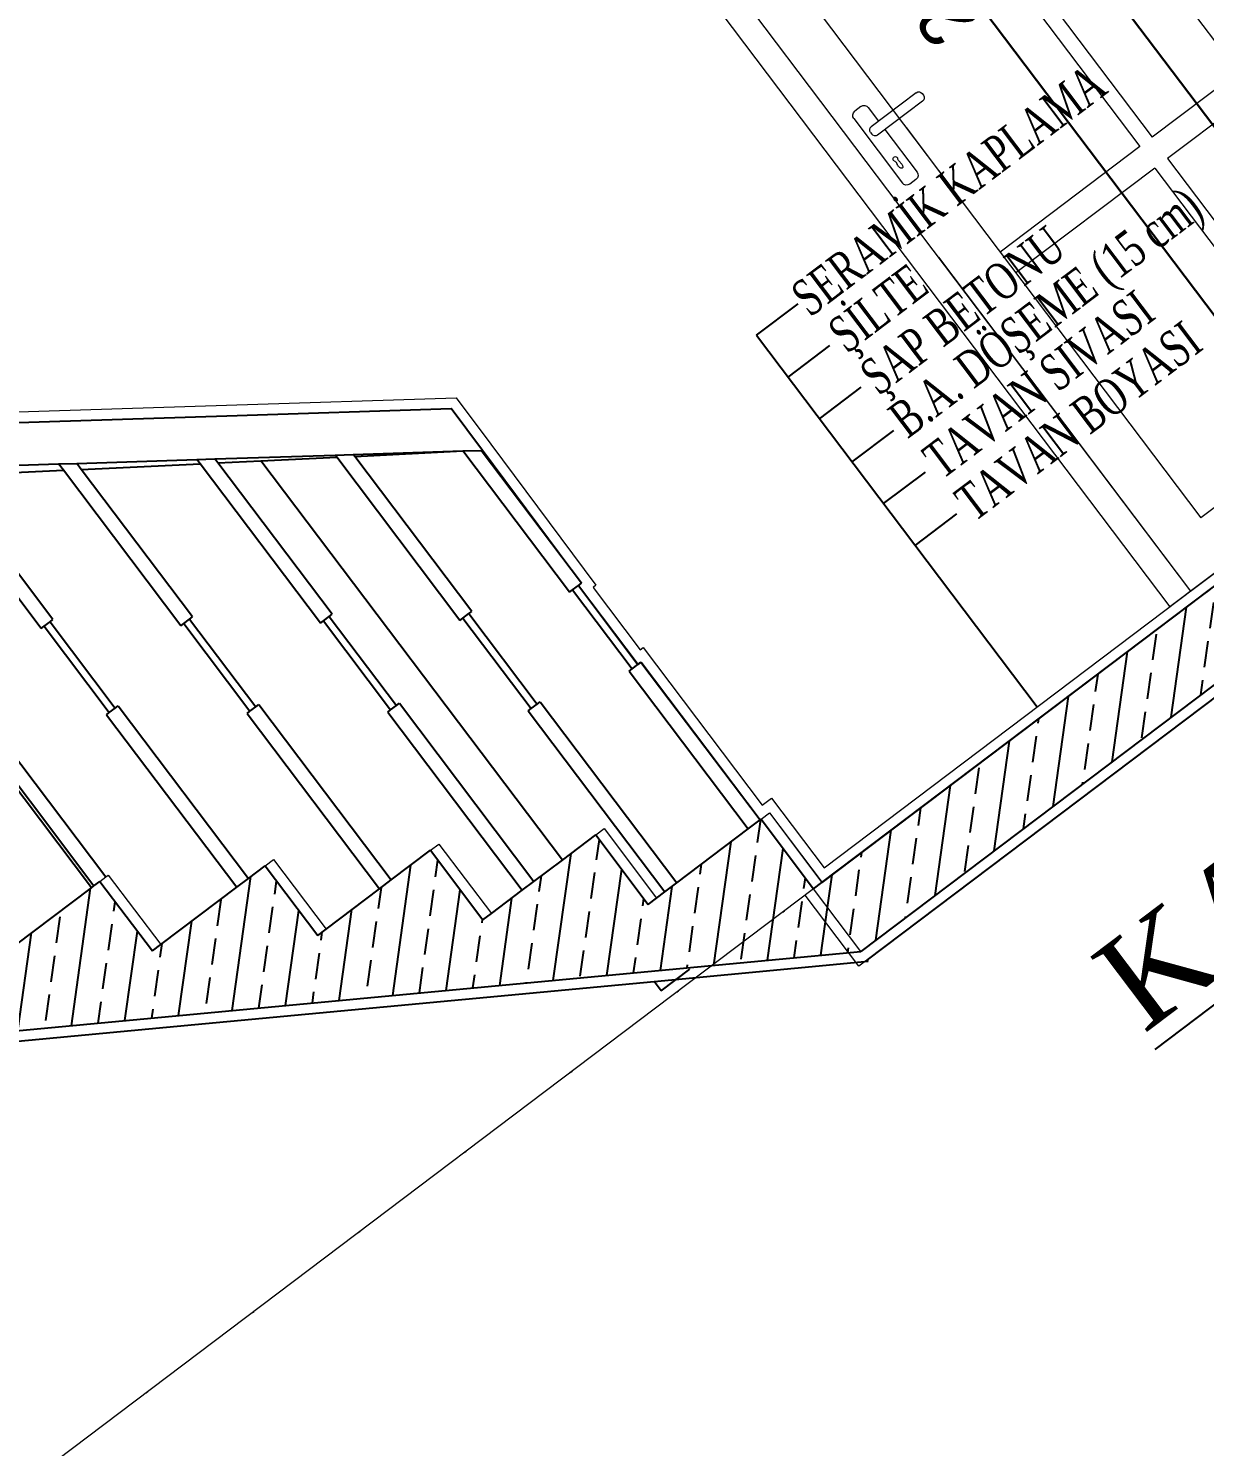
# Model space of a CAD drawing. Header units: millimetres. Extents: x 2232 to 85269, y -3593 to 5869.
# Drawn here: x 7747.9 to 7804.1, y -540.5 to -472.7 of the extents above; entities that cross this region are included whole.
import ezdxf

# ---------------------------------------------------------------- set-up
doc = ezdxf.new("R2010")
doc.units = ezdxf.units.MM
doc.linetypes.add('DOTX2', pattern=[0.5, 0, -0.5])
for name, color, linetype in [('DOĞRAMA', 33, 'Continuous'), ('poz', 1, 'Continuous'), ('Standart', 7, 'Continuous'), ('Yazi', 7, 'Continuous')]:
    doc.layers.add(name, color=color, linetype=linetype)
for name, color, linetype, lineweight in [('iz', 1, 'DOTX2', 20), ('Kiris', 7, 'Continuous', 30), ('sıva iç', 21, 'Continuous', 0), ('ölçü iç', 170, 'Continuous', 9), ('ÖLÇÜ İÇ', 7, 'Continuous', 9)]:
    doc.layers.add(name, color=color, linetype=linetype, lineweight=lineweight)
doc.styles.get("Standard").update_dxf_attribs({"font": 'arial.ttf'})
doc.styles.add('Times roman', font='times.ttf')
doc.styles.add('UNIVCH', font='times.ttf', dxfattribs={"width": 0.7})
doc.dimstyles.new('zulay iç ölçü', dxfattribs={"dimtxt": 10, "dimasz": 5, "dimexe": 0.18, "dimexo": 0, "dimgap": 2, "dimtad": 3, "dimdec": 0, "dimzin": 0, "dimdsep": 46, "dimtxsty": 'Standard', "dimblk": 'ARCHTICK', "dimcen": 0.09, "dimse1": 1, "dimse2": 1, "dimadec": 0, "dimazin": 0, "dimtfac": 1, "dimtdec": 0, "dimtix": 1, "dimtofl": 0, "dimtmove": 0, "dimatfit": 3, "dimldrblk": 'ARCHTICK', "dimfxl": 1, "dimtolj": 1, "dimtzin": 0, "dimarcsym": 0})
pattern_1 = [(45, (0, 0), (-7.07107, 7.07107), []), (45, (7.071, 0), (-7.07107, 7.07107), [5, -2.5])]

# ---------------------------------------------------------------- blocks, each defined once
blk = doc.blocks.new('IDE991Entity4317')
at = {"layer": 'Standart', "linetype": 'Continuous', "lineweight": -3}
h = blk.add_hatch(dxfattribs=at)
h.set_pattern_fill('ANSI33', color=171, scale=40, style=0)
h.set_pattern_definition(pattern_1)
h.paths.add_polyline_path([(936, 866.67), (963, 866.67), (963, 850), (990, 850), (990, 833.33), (1017, 833.33), (1017, 816.67), (1044, 816.67), (1044, 800), (1071, 800), (1071, 783.33), (1098, 783.33), (1098, 766.67), (1125, 766.67), (1125, 735), (909, 868.33), (909, 883.33), (936, 883.33)])
blk = doc.blocks.new('IDE991Entity4320')
at = {"layer": 'Standart', "linetype": 'Continuous', "lineweight": -3}
h = blk.add_hatch(dxfattribs=at)
h.set_pattern_fill('ANSI33', color=171, scale=40, style=0)
h.set_pattern_definition(pattern_1)
h.paths.add_polyline_path([(1315, 735), (1125, 735), (1125, 750), (1315, 750)])
blk = doc.blocks.new('IDE991Entity4536')
at = {"layer": 'Standart', "color": 159, "linetype": 'Continuous', "lineweight": -3}
blk.add_lwpolyline([(1090, 752), (1090, 754.25)], dxfattribs=at)
blk = doc.blocks.new('IDE991Entity4537')
at = {"layer": 'Standart', "color": 159, "linetype": 'Continuous', "lineweight": -3}
blk.add_lwpolyline([(1090, 783.33), (1090, 878.91)], dxfattribs=at)
blk = doc.blocks.new('IDE991Entity4545')
at = {"layer": 'Standart', "color": 159, "linetype": 'Continuous', "lineweight": -3}
blk.add_lwpolyline([(1015, 833.33), (1015, 930.16)], dxfattribs=at)
blk = doc.blocks.new('IDE991Entity4548')
at = {"layer": 'Standart', "color": 134, "linetype": 'Continuous', "lineweight": -3}
blk.add_lwpolyline([(1121.94, 804.46), (1121.94, 766.67)], dxfattribs=at)
blk = doc.blocks.new('IDE991Entity4549')
at = {"layer": 'Standart', "color": 134, "linetype": 'Continuous', "lineweight": -3}
blk.add_lwpolyline([(1121.94, 804.46), (1122.65, 804.46)], dxfattribs=at)
blk = doc.blocks.new('IDE991Entity4550')
at = {"layer": 'Standart', "color": 134, "linetype": 'Continuous', "lineweight": -3}
blk.add_lwpolyline([(1122.65, 823.35), (1122.65, 804.46)], dxfattribs=at)
blk = doc.blocks.new('IDE991Entity4551')
at = {"layer": 'Standart', "color": 134, "linetype": 'Continuous', "lineweight": -3}
blk.add_lwpolyline([(1121.94, 823.35), (1121.94, 857.16)], dxfattribs=at)
blk = doc.blocks.new('IDE991Entity4552')
at = {"layer": 'Standart', "color": 134, "linetype": 'Continuous', "lineweight": -3}
blk.add_lwpolyline([(1121.94, 823.35), (1122.65, 823.35)], dxfattribs=at)
blk = doc.blocks.new('IDE991Entity4553')
at = {"layer": 'Standart', "color": 134, "linetype": 'Continuous', "lineweight": -3}
blk.add_lwpolyline([(1124.77, 804.46), (1124.77, 766.67)], dxfattribs=at)
blk = doc.blocks.new('IDE991Entity4554')
at = {"layer": 'Standart', "color": 134, "linetype": 'Continuous', "lineweight": -3}
blk.add_lwpolyline([(1124.06, 823.35), (1124.06, 804.46)], dxfattribs=at)
blk = doc.blocks.new('IDE991Entity4555')
at = {"layer": 'Standart', "color": 134, "linetype": 'Continuous', "lineweight": -3}
blk.add_lwpolyline([(1124.77, 823.35), (1124.77, 855.16)], dxfattribs=at)
blk = doc.blocks.new('IDE991Entity4556')
at = {"layer": 'Standart', "color": 134, "linetype": 'Continuous', "lineweight": -3}
blk.add_lwpolyline([(1101.99, 810), (1101.99, 766.67)], dxfattribs=at)
blk = doc.blocks.new('IDE991Entity4557')
at = {"layer": 'Standart', "color": 134, "linetype": 'Continuous', "lineweight": -3}
blk.add_lwpolyline([(1101.99, 810), (1102.69, 810)], dxfattribs=at)
blk = doc.blocks.new('IDE991Entity4558')
at = {"layer": 'Standart', "color": 134, "linetype": 'Continuous', "lineweight": -3}
blk.add_lwpolyline([(1102.69, 831.67), (1102.69, 810)], dxfattribs=at)
blk = doc.blocks.new('IDE991Entity4559')
at = {"layer": 'Standart', "color": 134, "linetype": 'Continuous', "lineweight": -3}
blk.add_lwpolyline([(1101.99, 831.67), (1101.99, 870.72)], dxfattribs=at)
blk = doc.blocks.new('IDE991Entity4560')
at = {"layer": 'Standart', "color": 134, "linetype": 'Continuous', "lineweight": -3}
blk.add_lwpolyline([(1101.99, 831.67), (1102.69, 831.67)], dxfattribs=at)
blk = doc.blocks.new('IDE991Entity4561')
at = {"layer": 'Standart', "color": 134, "linetype": 'Continuous', "lineweight": -3}
blk.add_lwpolyline([(1104.81, 810), (1104.81, 766.67)], dxfattribs=at)
blk = doc.blocks.new('IDE991Entity4562')
at = {"layer": 'Standart', "color": 134, "linetype": 'Continuous', "lineweight": -3}
blk.add_lwpolyline([(1104.11, 831.67), (1104.11, 810)], dxfattribs=at)
blk = doc.blocks.new('IDE991Entity4563')
at = {"layer": 'Standart', "color": 134, "linetype": 'Continuous', "lineweight": -3}
blk.add_lwpolyline([(1104.81, 831.67), (1104.81, 868.79)], dxfattribs=at)
blk = doc.blocks.new('IDE991Entity4564')
at = {"layer": 'Standart', "color": 134, "linetype": 'Continuous', "lineweight": -3}
blk.add_lwpolyline([(1080.39, 826), (1080.39, 783.33)], dxfattribs=at)
blk = doc.blocks.new('IDE991Entity4565')
at = {"layer": 'Standart', "color": 134, "linetype": 'Continuous', "lineweight": -3}
blk.add_lwpolyline([(1080.39, 826), (1081.09, 826)], dxfattribs=at)
blk = doc.blocks.new('IDE991Entity4566')
at = {"layer": 'Standart', "color": 134, "linetype": 'Continuous', "lineweight": -3}
blk.add_lwpolyline([(1081.09, 847.33), (1081.09, 826)], dxfattribs=at)
blk = doc.blocks.new('IDE991Entity4567')
at = {"layer": 'Standart', "color": 134, "linetype": 'Continuous', "lineweight": -3}
blk.add_lwpolyline([(1080.39, 847.33), (1080.39, 885.48)], dxfattribs=at)
blk = doc.blocks.new('IDE991Entity4568')
at = {"layer": 'Standart', "color": 134, "linetype": 'Continuous', "lineweight": -3}
blk.add_lwpolyline([(1080.39, 847.33), (1081.09, 847.33)], dxfattribs=at)
blk = doc.blocks.new('IDE991Entity4569')
at = {"layer": 'Standart', "color": 134, "linetype": 'Continuous', "lineweight": -3}
blk.add_lwpolyline([(1083.21, 826), (1083.21, 783.33)], dxfattribs=at)
blk = doc.blocks.new('IDE991Entity4570')
at = {"layer": 'Standart', "color": 134, "linetype": 'Continuous', "lineweight": -3}
blk.add_lwpolyline([(1082.51, 847.33), (1082.51, 826)], dxfattribs=at)
blk = doc.blocks.new('IDE991Entity4571')
at = {"layer": 'Standart', "color": 134, "linetype": 'Continuous', "lineweight": -3}
blk.add_lwpolyline([(1083.21, 847.33), (1083.21, 883.55)], dxfattribs=at)
blk = doc.blocks.new('IDE991Entity4572')
at = {"layer": 'Standart', "color": 134, "linetype": 'Continuous', "lineweight": -3}
blk.add_lwpolyline([(1058.79, 842), (1058.79, 800)], dxfattribs=at)
blk = doc.blocks.new('IDE991Entity4573')
at = {"layer": 'Standart', "color": 134, "linetype": 'Continuous', "lineweight": -3}
blk.add_lwpolyline([(1058.79, 842), (1059.49, 842)], dxfattribs=at)
blk = doc.blocks.new('IDE991Entity4574')
at = {"layer": 'Standart', "color": 134, "linetype": 'Continuous', "lineweight": -3}
blk.add_lwpolyline([(1059.49, 863), (1059.49, 842)], dxfattribs=at)
blk = doc.blocks.new('IDE991Entity4575')
at = {"layer": 'Standart', "color": 134, "linetype": 'Continuous', "lineweight": -3}
blk.add_lwpolyline([(1058.79, 863), (1058.79, 900.24)], dxfattribs=at)
blk = doc.blocks.new('IDE991Entity4576')
at = {"layer": 'Standart', "color": 134, "linetype": 'Continuous', "lineweight": -3}
blk.add_lwpolyline([(1058.79, 863), (1059.49, 863)], dxfattribs=at)
blk = doc.blocks.new('IDE991Entity4577')
at = {"layer": 'Standart', "color": 134, "linetype": 'Continuous', "lineweight": -3}
blk.add_lwpolyline([(1061.61, 842), (1061.61, 800)], dxfattribs=at)
blk = doc.blocks.new('IDE991Entity4578')
at = {"layer": 'Standart', "color": 134, "linetype": 'Continuous', "lineweight": -3}
blk.add_lwpolyline([(1060.91, 863), (1060.91, 842)], dxfattribs=at)
blk = doc.blocks.new('IDE991Entity4579')
at = {"layer": 'Standart', "color": 134, "linetype": 'Continuous', "lineweight": -3}
blk.add_lwpolyline([(1061.61, 863), (1061.61, 898.31)], dxfattribs=at)
blk = doc.blocks.new('IDE991Entity4580')
at = {"layer": 'Standart', "color": 134, "linetype": 'Continuous', "lineweight": -3}
blk.add_lwpolyline([(1037.19, 858), (1037.19, 816.67)], dxfattribs=at)
blk = doc.blocks.new('IDE991Entity4581')
at = {"layer": 'Standart', "color": 134, "linetype": 'Continuous', "lineweight": -3}
blk.add_lwpolyline([(1037.19, 858), (1037.89, 858)], dxfattribs=at)
blk = doc.blocks.new('IDE991Entity4582')
at = {"layer": 'Standart', "color": 134, "linetype": 'Continuous', "lineweight": -3}
blk.add_lwpolyline([(1037.89, 878.67), (1037.89, 858)], dxfattribs=at)
blk = doc.blocks.new('IDE991Entity4583')
at = {"layer": 'Standart', "color": 134, "linetype": 'Continuous', "lineweight": -3}
blk.add_lwpolyline([(1037.19, 878.67), (1037.19, 915)], dxfattribs=at)
blk = doc.blocks.new('IDE991Entity4584')
at = {"layer": 'Standart', "color": 134, "linetype": 'Continuous', "lineweight": -3}
blk.add_lwpolyline([(1037.19, 878.67), (1037.89, 878.67)], dxfattribs=at)
blk = doc.blocks.new('IDE991Entity4585')
at = {"layer": 'Standart', "color": 134, "linetype": 'Continuous', "lineweight": -3}
blk.add_lwpolyline([(1040.01, 858), (1040.01, 816.67)], dxfattribs=at)
blk = doc.blocks.new('IDE991Entity4586')
at = {"layer": 'Standart', "color": 134, "linetype": 'Continuous', "lineweight": -3}
blk.add_lwpolyline([(1039.31, 878.67), (1039.31, 858)], dxfattribs=at)
blk = doc.blocks.new('IDE991Entity4587')
at = {"layer": 'Standart', "color": 134, "linetype": 'Continuous', "lineweight": -3}
blk.add_lwpolyline([(1040.01, 878.67), (1040.01, 913.07)], dxfattribs=at)
blk = doc.blocks.new('IDE991Entity4588')
at = {"layer": 'Standart', "color": 134, "linetype": 'Continuous', "lineweight": -3}
blk.add_lwpolyline([(1015.59, 874), (1015.59, 833.33)], dxfattribs=at)
blk = doc.blocks.new('IDE991Entity4593')
at = {"layer": 'Standart', "color": 134, "linetype": 'Continuous', "lineweight": -3}
blk.add_lwpolyline([(1018.41, 874), (1018.41, 833.33)], dxfattribs=at)
blk = doc.blocks.new('IDE991Entity4648')
at = {"layer": 'Standart', "color": 134, "linetype": 'Continuous', "lineweight": -3}
blk.add_lwpolyline([(1040.01, 913.07), (1058.79, 900.24)], dxfattribs=at)
blk = doc.blocks.new('IDE991Entity4649')
at = {"layer": 'Standart', "color": 134, "linetype": 'Continuous', "lineweight": -3}
blk.add_lwpolyline([(1061.61, 898.31), (1080.39, 885.48)], dxfattribs=at)
blk = doc.blocks.new('IDE991Entity4650')
at = {"layer": 'Standart', "color": 134, "linetype": 'Continuous', "lineweight": -3}
blk.add_lwpolyline([(1083.21, 883.55), (1090, 878.91)], dxfattribs=at)
blk = doc.blocks.new('IDE991Entity4651')
at = {"layer": 'Standart', "color": 134, "linetype": 'Continuous', "lineweight": -3}
blk.add_lwpolyline([(1104.81, 868.79), (1121.94, 857.16)], dxfattribs=at)
blk = doc.blocks.new('IDE991Entity4652')
at = {"layer": 'Standart', "color": 134, "linetype": 'Continuous', "lineweight": -3}
blk.add_lwpolyline([(1125, 855), (1125, 865)], dxfattribs=at)
blk = doc.blocks.new('IDE991Entity5358')
at = {"layer": 'Standart', "color": 159, "linetype": 'Continuous', "lineweight": -3}
blk.add_lwpolyline([(1017, 833.33), (1017, 816.67)], dxfattribs=at)
blk = doc.blocks.new('IDE991Entity5361')
at = {"layer": 'Standart', "color": 159, "linetype": 'Continuous', "lineweight": -3}
blk.add_lwpolyline([(1044, 816.67), (1044, 800)], dxfattribs=at)
blk = doc.blocks.new('IDE991Entity5362')
at = {"layer": 'Standart', "color": 159, "linetype": 'Continuous', "lineweight": -3}
blk.add_lwpolyline([(1017, 816.67), (1019, 816.67)], dxfattribs=at)
blk = doc.blocks.new('IDE991Entity5363')
at = {"layer": 'Standart', "color": 159, "linetype": 'Continuous', "lineweight": -3}
blk.add_lwpolyline([(1019, 816.67), (1037.19, 816.67)], dxfattribs=at)
blk = doc.blocks.new('IDE991Entity5364')
at = {"layer": 'Standart', "color": 159, "linetype": 'Continuous', "lineweight": -3}
blk.add_lwpolyline([(1071, 800), (1071, 783.33)], dxfattribs=at)
blk = doc.blocks.new('IDE991Entity5365')
at = {"layer": 'Standart', "color": 159, "linetype": 'Continuous', "lineweight": -3}
blk.add_lwpolyline([(1044, 800), (1046, 800)], dxfattribs=at)
blk = doc.blocks.new('IDE991Entity5366')
at = {"layer": 'Standart', "color": 159, "linetype": 'Continuous', "lineweight": -3}
blk.add_lwpolyline([(1046, 800), (1058.79, 800)], dxfattribs=at)
blk = doc.blocks.new('IDE991Entity5367')
at = {"layer": 'Standart', "color": 159, "linetype": 'Continuous', "lineweight": -3}
blk.add_lwpolyline([(1098, 783.33), (1098, 766.67)], dxfattribs=at)
blk = doc.blocks.new('IDE991Entity5368')
at = {"layer": 'Standart', "color": 159, "linetype": 'Continuous', "lineweight": -3}
blk.add_lwpolyline([(1071, 783.33), (1073, 783.33)], dxfattribs=at)
blk = doc.blocks.new('IDE991Entity5369')
at = {"layer": 'Standart', "color": 159, "linetype": 'Continuous', "lineweight": -3}
blk.add_lwpolyline([(1073, 783.33), (1080.39, 783.33)], dxfattribs=at)
blk = doc.blocks.new('IDE991Entity5370')
at = {"layer": 'Standart', "color": 159, "linetype": 'Continuous', "lineweight": -3}
blk.add_lwpolyline([(1125, 766.67), (1125, 750)], dxfattribs=at)
blk = doc.blocks.new('IDE991Entity5371')
at = {"layer": 'Standart', "color": 159, "linetype": 'Continuous', "lineweight": -3}
blk.add_lwpolyline([(1098, 766.67), (1100, 766.67)], dxfattribs=at)
blk = doc.blocks.new('IDE991Entity5372')
at = {"layer": 'Standart', "color": 159, "linetype": 'Continuous', "lineweight": -3}
blk.add_lwpolyline([(1100, 766.67), (1101.99, 766.67)], dxfattribs=at)
blk = doc.blocks.new('IDE991Entity5373')
at = {"layer": 'Standart', "color": 159, "linetype": 'Continuous', "lineweight": -3}
blk.add_lwpolyline([(882, 885), (1125, 735)], dxfattribs=at)
blk = doc.blocks.new('IDE991Entity5378')
at = {"layer": 'Standart', "color": 159, "linetype": 'Continuous', "lineweight": -3}
blk.add_lwpolyline([(1315, 735), (1125, 735)], dxfattribs=at)
blk = doc.blocks.new('IDE991Entity5379')
at = {"layer": 'Standart', "color": 159, "linetype": 'Continuous', "lineweight": -3}
blk.add_lwpolyline([(1125, 750), (1127, 750)], dxfattribs=at)
blk = doc.blocks.new('IDE991Entity5380')
at = {"layer": 'Standart', "color": 159, "linetype": 'Continuous', "lineweight": -3}
blk.add_lwpolyline([(1127, 750), (1240, 750)], dxfattribs=at)
blk = doc.blocks.new('IDE991Entity5642')
at = {"layer": 'Standart', "color": 163, "linetype": 'Continuous', "lineweight": 5}
blk.add_lwpolyline([(1125, 766.67), (1127, 766.67)], dxfattribs=at)
blk = doc.blocks.new('IDE991Entity5643')
at = {"layer": 'Standart', "color": 163, "linetype": 'Continuous', "lineweight": 5}
blk.add_lwpolyline([(1127, 766.67), (1127, 750)], dxfattribs=at)
blk = doc.blocks.new('IDE991Entity5644')
at = {"layer": 'Standart', "color": 163, "linetype": 'Continuous', "lineweight": 5}
blk.add_lwpolyline([(1098, 783.33), (1100, 783.33)], dxfattribs=at)
blk = doc.blocks.new('IDE991Entity5645')
at = {"layer": 'Standart', "color": 163, "linetype": 'Continuous', "lineweight": 5}
blk.add_lwpolyline([(1100, 783.33), (1100, 766.67)], dxfattribs=at)
blk = doc.blocks.new('IDE991Entity5646')
at = {"layer": 'Standart', "color": 163, "linetype": 'Continuous', "lineweight": 5}
blk.add_lwpolyline([(1071, 800), (1073, 800)], dxfattribs=at)
blk = doc.blocks.new('IDE991Entity5647')
at = {"layer": 'Standart', "color": 163, "linetype": 'Continuous', "lineweight": 5}
blk.add_lwpolyline([(1073, 800), (1073, 783.33)], dxfattribs=at)
blk = doc.blocks.new('IDE991Entity5648')
at = {"layer": 'Standart', "color": 163, "linetype": 'Continuous', "lineweight": 5}
blk.add_lwpolyline([(1044, 816.67), (1046, 816.67)], dxfattribs=at)
blk = doc.blocks.new('IDE991Entity5649')
at = {"layer": 'Standart', "color": 163, "linetype": 'Continuous', "lineweight": 5}
blk.add_lwpolyline([(1046, 816.67), (1046, 800)], dxfattribs=at)
blk = doc.blocks.new('IDE991Entity5650')
at = {"layer": 'Standart', "color": 163, "linetype": 'Continuous', "lineweight": 5}
blk.add_lwpolyline([(1017, 833.33), (1018.41, 833.33)], dxfattribs=at)
blk = doc.blocks.new('IDE991Entity5651')
at = {"layer": 'Standart', "color": 163, "linetype": 'Continuous', "lineweight": 5}
blk.add_lwpolyline([(1019, 833.33), (1019, 816.67)], dxfattribs=at)
blk = doc.blocks.new('IDE991Entity5832')
at = {"layer": 'Standart', "color": 11, "linetype": 'Continuous', "lineweight": -3}
blk.add_lwpolyline([(1125, 733), (1125, 732.65)], dxfattribs=at)
blk = doc.blocks.new('IDE991Entity5833')
at = {"layer": 'Standart', "color": 11, "linetype": 'Continuous', "lineweight": -3}
blk.add_lwpolyline([(881.43, 883), (1015, 800.55)], dxfattribs=at)
blk = doc.blocks.new('IDE991Entity6033')
at = {"layer": 'Standart', "color": 134, "linetype": 'Continuous', "lineweight": -3}
blk.add_lwpolyline([(1122.65, 804.46), (1124.06, 804.46)], dxfattribs=at)
blk = doc.blocks.new('IDE991Entity6034')
at = {"layer": 'Standart', "color": 134, "linetype": 'Continuous', "lineweight": -3}
blk.add_lwpolyline([(1124.06, 804.46), (1124.77, 804.46)], dxfattribs=at)
blk = doc.blocks.new('IDE991Entity6035')
at = {"layer": 'Standart', "color": 134, "linetype": 'Continuous', "lineweight": -3}
blk.add_lwpolyline([(1122.65, 823.35), (1124.06, 823.35)], dxfattribs=at)
blk = doc.blocks.new('IDE991Entity6036')
at = {"layer": 'Standart', "color": 134, "linetype": 'Continuous', "lineweight": -3}
blk.add_lwpolyline([(1124.06, 823.35), (1124.77, 823.35)], dxfattribs=at)
blk = doc.blocks.new('IDE991Entity6037')
at = {"layer": 'Standart', "color": 134, "linetype": 'Continuous', "lineweight": -3}
blk.add_lwpolyline([(1102.69, 810), (1104.11, 810)], dxfattribs=at)
blk = doc.blocks.new('IDE991Entity6038')
at = {"layer": 'Standart', "color": 134, "linetype": 'Continuous', "lineweight": -3}
blk.add_lwpolyline([(1104.11, 810), (1104.81, 810)], dxfattribs=at)
blk = doc.blocks.new('IDE991Entity6039')
at = {"layer": 'Standart', "color": 134, "linetype": 'Continuous', "lineweight": -3}
blk.add_lwpolyline([(1101.99, 870.72), (1101.99, 871.25)], dxfattribs=at)
blk = doc.blocks.new('IDE991Entity6040')
at = {"layer": 'Standart', "color": 134, "linetype": 'Continuous', "lineweight": -3}
blk.add_lwpolyline([(1102.69, 831.67), (1104.11, 831.67)], dxfattribs=at)
blk = doc.blocks.new('IDE991Entity6041')
at = {"layer": 'Standart', "color": 134, "linetype": 'Continuous', "lineweight": -3}
blk.add_lwpolyline([(1104.11, 831.67), (1104.81, 831.67)], dxfattribs=at)
blk = doc.blocks.new('IDE991Entity6042')
at = {"layer": 'Standart', "color": 134, "linetype": 'Continuous', "lineweight": -3}
blk.add_lwpolyline([(1104.81, 868.79), (1104.81, 869.25)], dxfattribs=at)
blk = doc.blocks.new('IDE991Entity6043')
at = {"layer": 'Standart', "color": 134, "linetype": 'Continuous', "lineweight": -3}
blk.add_lwpolyline([(1081.09, 826), (1082.51, 826)], dxfattribs=at)
blk = doc.blocks.new('IDE991Entity6044')
at = {"layer": 'Standart', "color": 134, "linetype": 'Continuous', "lineweight": -3}
blk.add_lwpolyline([(1082.51, 826), (1083.21, 826)], dxfattribs=at)
blk = doc.blocks.new('IDE991Entity6045')
at = {"layer": 'Standart', "color": 134, "linetype": 'Continuous', "lineweight": -3}
blk.add_lwpolyline([(1080.39, 885.48), (1080.39, 886.5)], dxfattribs=at)
blk = doc.blocks.new('IDE991Entity6046')
at = {"layer": 'Standart', "color": 134, "linetype": 'Continuous', "lineweight": -3}
blk.add_lwpolyline([(1081.09, 847.33), (1082.51, 847.33)], dxfattribs=at)
blk = doc.blocks.new('IDE991Entity6047')
at = {"layer": 'Standart', "color": 134, "linetype": 'Continuous', "lineweight": -3}
blk.add_lwpolyline([(1082.51, 847.33), (1083.21, 847.33)], dxfattribs=at)
blk = doc.blocks.new('IDE991Entity6048')
at = {"layer": 'Standart', "color": 134, "linetype": 'Continuous', "lineweight": -3}
blk.add_lwpolyline([(1083.21, 883.55), (1083.21, 884.5)], dxfattribs=at)
blk = doc.blocks.new('IDE991Entity6049')
at = {"layer": 'Standart', "color": 134, "linetype": 'Continuous', "lineweight": -3}
blk.add_lwpolyline([(1059.49, 842), (1060.91, 842)], dxfattribs=at)
blk = doc.blocks.new('IDE991Entity6050')
at = {"layer": 'Standart', "color": 134, "linetype": 'Continuous', "lineweight": -3}
blk.add_lwpolyline([(1060.91, 842), (1061.61, 842)], dxfattribs=at)
blk = doc.blocks.new('IDE991Entity6051')
at = {"layer": 'Standart', "color": 134, "linetype": 'Continuous', "lineweight": -3}
blk.add_lwpolyline([(1058.79, 900.24), (1058.79, 901.75)], dxfattribs=at)
blk = doc.blocks.new('IDE991Entity6052')
at = {"layer": 'Standart', "color": 134, "linetype": 'Continuous', "lineweight": -3}
blk.add_lwpolyline([(1059.49, 863), (1060.91, 863)], dxfattribs=at)
blk = doc.blocks.new('IDE991Entity6053')
at = {"layer": 'Standart', "color": 134, "linetype": 'Continuous', "lineweight": -3}
blk.add_lwpolyline([(1060.91, 863), (1061.61, 863)], dxfattribs=at)
blk = doc.blocks.new('IDE991Entity6054')
at = {"layer": 'Standart', "color": 134, "linetype": 'Continuous', "lineweight": -3}
blk.add_lwpolyline([(1061.61, 898.31), (1061.61, 899.75)], dxfattribs=at)
blk = doc.blocks.new('IDE991Entity6055')
at = {"layer": 'Standart', "color": 134, "linetype": 'Continuous', "lineweight": -3}
blk.add_lwpolyline([(1037.89, 858), (1039.31, 858)], dxfattribs=at)
blk = doc.blocks.new('IDE991Entity6056')
at = {"layer": 'Standart', "color": 134, "linetype": 'Continuous', "lineweight": -3}
blk.add_lwpolyline([(1039.31, 858), (1040.01, 858)], dxfattribs=at)
blk = doc.blocks.new('IDE991Entity6058')
at = {"layer": 'Standart', "color": 134, "linetype": 'Continuous', "lineweight": -3}
blk.add_lwpolyline([(1037.89, 878.67), (1039.31, 878.67)], dxfattribs=at)
blk = doc.blocks.new('IDE991Entity6059')
at = {"layer": 'Standart', "color": 134, "linetype": 'Continuous', "lineweight": -3}
blk.add_lwpolyline([(1039.31, 878.67), (1040.01, 878.67)], dxfattribs=at)
blk = doc.blocks.new('IDE991Entity6109')
at = {"layer": 'Standart', "color": 134, "linetype": 'Continuous', "lineweight": -3}
blk.add_lwpolyline([(1040.01, 915), (1058.79, 901.75)], dxfattribs=at)
blk = doc.blocks.new('IDE991Entity6110')
at = {"layer": 'Standart', "color": 134, "linetype": 'Continuous', "lineweight": -3}
blk.add_lwpolyline([(1058.79, 901.75), (1061.61, 899.75)], dxfattribs=at)
blk = doc.blocks.new('IDE991Entity6111')
at = {"layer": 'Standart', "color": 134, "linetype": 'Continuous', "lineweight": -3}
blk.add_lwpolyline([(1061.61, 899.75), (1080.39, 886.5)], dxfattribs=at)
blk = doc.blocks.new('IDE991Entity6112')
at = {"layer": 'Standart', "color": 134, "linetype": 'Continuous', "lineweight": -3}
blk.add_lwpolyline([(1080.39, 886.5), (1083.21, 884.5)], dxfattribs=at)
blk = doc.blocks.new('IDE991Entity6113')
at = {"layer": 'Standart', "color": 134, "linetype": 'Continuous', "lineweight": -3}
blk.add_lwpolyline([(1083.21, 884.5), (1101.99, 871.25)], dxfattribs=at)
blk = doc.blocks.new('IDE991Entity6114')
at = {"layer": 'Standart', "color": 134, "linetype": 'Continuous', "lineweight": -3}
blk.add_lwpolyline([(1101.99, 871.25), (1104.81, 869.25)], dxfattribs=at)
blk = doc.blocks.new('IDE991Entity6115')
at = {"layer": 'Standart', "color": 134, "linetype": 'Continuous', "lineweight": -3}
blk.add_lwpolyline([(1104.81, 869.25), (1121.94, 857.16)], dxfattribs=at)
blk = doc.blocks.new('IDE991Entity6116')
at = {"layer": 'Standart', "color": 134, "linetype": 'Continuous', "lineweight": -3}
blk.add_lwpolyline([(1121.94, 857.16), (1124.77, 855.16)], dxfattribs=at)
blk = doc.blocks.new('IDE991Entity6117')
at = {"layer": 'Standart', "color": 134, "linetype": 'Continuous', "lineweight": -3}
blk.add_lwpolyline([(1124.77, 855.16), (1125, 855)], dxfattribs=at)
blk = doc.blocks.new('IDE991Entity6119')
at = {"layer": 'Standart', "color": 134, "linetype": 'Continuous', "lineweight": -3}
blk.add_lwpolyline([(1015, 942.66), (1090, 889.71)], dxfattribs=at)
blk = doc.blocks.new('IDE991Entity6120')
at = {"layer": 'Standart', "color": 134, "linetype": 'Continuous', "lineweight": -3}
blk.add_lwpolyline([(1090, 889.71), (1125, 865)], dxfattribs=at)
blk = doc.blocks.new('IDE991Entity6122')
at = {"layer": 'Standart', "color": 134, "linetype": 'Continuous', "lineweight": -3}
blk.add_lwpolyline([(1090, 878.91), (1101.99, 870.72)], dxfattribs=at)
blk = doc.blocks.new('IDE991Entity6133')
at = {"layer": 'Standart', "color": 159, "linetype": 'Continuous', "lineweight": -3}
blk.add_lwpolyline([(1090, 752), (1096.89, 752)], dxfattribs=at)
blk = doc.blocks.new('IDE991Entity6219')
at = {"layer": 'Standart', "color": 134, "linetype": 'Continuous', "lineweight": -3}
blk.add_lwpolyline([(914, 713.97), (1015, 642.66)], dxfattribs=at)
blk = doc.blocks.new('IDE991Entity6567')
at = {"layer": 'Standart', "color": 159, "linetype": 'Continuous', "lineweight": -3}
blk.add_lwpolyline([(996.81, 833.33), (1015, 833.33)], dxfattribs=at)
blk = doc.blocks.new('IDE991Entity6568')
at = {"layer": 'Standart', "color": 159, "linetype": 'Continuous', "lineweight": -3}
blk.add_lwpolyline([(1015, 833.33), (1015.59, 833.33)], dxfattribs=at)
blk = doc.blocks.new('IDE991Entity6569')
at = {"layer": 'Standart', "color": 159, "linetype": 'Continuous', "lineweight": -3}
blk.add_lwpolyline([(1015.59, 833.33), (1017, 833.33)], dxfattribs=at)
blk = doc.blocks.new('IDE991Entity6570')
at = {"layer": 'Standart', "color": 159, "linetype": 'Continuous', "lineweight": -3}
blk.add_lwpolyline([(1037.19, 816.67), (1040.01, 816.67)], dxfattribs=at)
blk = doc.blocks.new('IDE991Entity6571')
at = {"layer": 'Standart', "color": 159, "linetype": 'Continuous', "lineweight": -3}
blk.add_lwpolyline([(1040.01, 816.67), (1044, 816.67)], dxfattribs=at)
blk = doc.blocks.new('IDE991Entity6572')
at = {"layer": 'Standart', "color": 159, "linetype": 'Continuous', "lineweight": -3}
blk.add_lwpolyline([(1058.79, 800), (1061.61, 800)], dxfattribs=at)
blk = doc.blocks.new('IDE991Entity6573')
at = {"layer": 'Standart', "color": 159, "linetype": 'Continuous', "lineweight": -3}
blk.add_lwpolyline([(1061.61, 800), (1071, 800)], dxfattribs=at)
blk = doc.blocks.new('IDE991Entity6574')
at = {"layer": 'Standart', "color": 159, "linetype": 'Continuous', "lineweight": -3}
blk.add_lwpolyline([(1080.39, 783.33), (1083.21, 783.33)], dxfattribs=at)
blk = doc.blocks.new('IDE991Entity6575')
at = {"layer": 'Standart', "color": 159, "linetype": 'Continuous', "lineweight": -3}
blk.add_lwpolyline([(1083.21, 783.33), (1090, 783.33)], dxfattribs=at)
blk = doc.blocks.new('IDE991Entity6576')
at = {"layer": 'Standart', "color": 159, "linetype": 'Continuous', "lineweight": -3}
blk.add_lwpolyline([(1090, 783.33), (1098, 783.33)], dxfattribs=at)
blk = doc.blocks.new('IDE991Entity6577')
at = {"layer": 'Standart', "color": 159, "linetype": 'Continuous', "lineweight": -3}
blk.add_lwpolyline([(1101.99, 766.67), (1104.81, 766.67)], dxfattribs=at)
blk = doc.blocks.new('IDE991Entity6578')
at = {"layer": 'Standart', "color": 159, "linetype": 'Continuous', "lineweight": -3}
blk.add_lwpolyline([(1104.81, 766.67), (1121.94, 766.67)], dxfattribs=at)
blk = doc.blocks.new('IDE991Entity6579')
at = {"layer": 'Standart', "color": 159, "linetype": 'Continuous', "lineweight": -3}
blk.add_lwpolyline([(1121.94, 766.67), (1124.77, 766.67)], dxfattribs=at)
blk = doc.blocks.new('IDE991Entity6580')
at = {"layer": 'Standart', "color": 159, "linetype": 'Continuous', "lineweight": -3}
blk.add_lwpolyline([(1124.77, 766.67), (1125, 766.67)], dxfattribs=at)
blk = doc.blocks.new('IDE991Entity6724')
at = {"layer": 'Standart', "color": 163, "linetype": 'Continuous', "lineweight": 5}
blk.add_lwpolyline([(1018.41, 833.33), (1019, 833.33)], dxfattribs=at)
blk = doc.blocks.new('IDE991Entity6749')
at = {"layer": 'Standart', "color": 11, "linetype": 'Continuous', "lineweight": -3}
blk.add_lwpolyline([(1015, 800.55), (1090, 754.25)], dxfattribs=at)
blk = doc.blocks.new('IDE991Entity6750')
at = {"layer": 'Standart', "color": 11, "linetype": 'Continuous', "lineweight": -3}
blk.add_lwpolyline([(1090, 754.25), (1125, 732.65)], dxfattribs=at)
blk = doc.blocks.new('TRRTYT')
at = {"layer": 'Standart', "color": 11, "linetype": 'Continuous', "lineweight": -3}
blk.add_lwpolyline([(1035830.63, -396697.95), (1035640.63, -396697.95)], dxfattribs=at)
at = {"layer": 'Standart'}
for name in ['IDE991Entity6119', 'IDE991Entity4545', 'IDE991Entity4583', 'IDE991Entity6109', 'IDE991Entity4587', 'IDE991Entity4648', 'IDE991Entity6051', 'IDE991Entity6110', 'IDE991Entity4575', 'IDE991Entity6054', 'IDE991Entity6111', 'IDE991Entity4579', 'IDE991Entity4649', 'IDE991Entity6120', 'IDE991Entity6045', 'IDE991Entity6112', 'IDE991Entity5373', 'IDE991Entity4317', 'IDE991Entity4567', 'IDE991Entity6048', 'IDE991Entity6113', 'IDE991Entity4571', 'IDE991Entity4650', 'IDE991Entity5833', 'IDE991Entity4584', 'IDE991Entity4582', 'IDE991Entity6058', 'IDE991Entity4586', 'IDE991Entity6059', 'IDE991Entity4537', 'IDE991Entity6122', 'IDE991Entity4588', 'IDE991Entity4593', 'IDE991Entity6039', 'IDE991Entity6114', 'IDE991Entity4559', 'IDE991Entity6042', 'IDE991Entity6115', 'IDE991Entity4563', 'IDE991Entity4651', 'IDE991Entity4652', 'IDE991Entity4576', 'IDE991Entity4574', 'IDE991Entity6052', 'IDE991Entity4578', 'IDE991Entity6053', 'IDE991Entity4580', 'IDE991Entity4581', 'IDE991Entity6055', 'IDE991Entity6056', 'IDE991Entity4585', 'IDE991Entity4551', 'IDE991Entity6116', 'IDE991Entity4555', 'IDE991Entity6117', 'IDE991Entity4568', 'IDE991Entity4566', 'IDE991Entity6046', 'IDE991Entity4570', 'IDE991Entity6047', 'IDE991Entity4572', 'IDE991Entity4573', 'IDE991Entity6049', 'IDE991Entity6050', 'IDE991Entity4577', 'IDE991Entity6567', 'IDE991Entity6568', 'IDE991Entity6569', 'IDE991Entity5358', 'IDE991Entity5650', 'IDE991Entity6724', 'IDE991Entity5651', 'IDE991Entity4560', 'IDE991Entity4558', 'IDE991Entity6040', 'IDE991Entity4562', 'IDE991Entity6041', 'IDE991Entity4564', 'IDE991Entity4565', 'IDE991Entity6043', 'IDE991Entity6044', 'IDE991Entity4569', 'IDE991Entity4552', 'IDE991Entity4550', 'IDE991Entity6035', 'IDE991Entity4554', 'IDE991Entity6036', 'IDE991Entity5362', 'IDE991Entity5363', 'IDE991Entity6570', 'IDE991Entity6571', 'IDE991Entity5361', 'IDE991Entity5648', 'IDE991Entity5649', 'IDE991Entity4556', 'IDE991Entity4557', 'IDE991Entity6037', 'IDE991Entity6038', 'IDE991Entity4561', 'IDE991Entity4548', 'IDE991Entity4549', 'IDE991Entity6033', 'IDE991Entity6034', 'IDE991Entity4553', 'IDE991Entity6749', 'IDE991Entity5365', 'IDE991Entity5366', 'IDE991Entity6572', 'IDE991Entity6573', 'IDE991Entity5364', 'IDE991Entity5646', 'IDE991Entity5647', 'IDE991Entity5368', 'IDE991Entity5369', 'IDE991Entity6574', 'IDE991Entity6575', 'IDE991Entity6576', 'IDE991Entity5367', 'IDE991Entity5644', 'IDE991Entity5645', 'IDE991Entity5371', 'IDE991Entity5372', 'IDE991Entity6577', 'IDE991Entity6578', 'IDE991Entity6579', 'IDE991Entity6580', 'IDE991Entity5370', 'IDE991Entity5642', 'IDE991Entity5643', 'IDE991Entity4536', 'IDE991Entity6750', 'IDE991Entity6133', 'IDE991Entity4320', 'IDE991Entity5379', 'IDE991Entity5380', 'IDE991Entity5378', 'IDE991Entity5832', 'IDE991Entity6219']:
    blk.add_blockref(name, (1034515.63, -397430.95), dxfattribs=at)
blk = doc.blocks.new('FGDGFDGDF')
at = {"layer": 'DOĞRAMA', "lineweight": 18}
for p, q in [((681226.93, -207243.09), (681226.93, -207453.09)), ((681226.93, -207243.09), (681313.93, -207243.09)), ((681313.93, -207243.09, -0.02), (681313.93, -207453.09)), ((681313.93, -207243.09, -0.02), (681313.93, -207453.09)), ((681231.93, -207248.09), (681231.93, -207453.09)), ((681231.93, -207248.09), (681308.93, -207248.09)), ((681308.93, -207248.09), (681308.93, -207453.09)), ((681241.93, -207258.09), (681241.93, -207443.09, 0.02)), ((681241.93, -207258.09), (681298.93, -207258.09)), ((681262.51, -207258.09), (681262.51, -207306.25)), ((681265.51, -207258.09), (681265.51, -207306.25)), ((681298.93, -207258.09), (681298.93, -207443.09, 0.88)), ((681241.93, -207306.25), (681262.51, -207306.25)), ((681265.51, -207306.25), (681298.93, -207306.25)), ((681241.93, -207309.25), (681262.51, -207309.25)), ((681262.51, -207309.25), (681262.51, -207379.44)), ((681262.51, -207309.25), (681262.51, -207379.44, 1.01)), ((681265.51, -207309.25), (681265.51, -207379.44)), ((681265.51, -207309.25), (681298.93, -207309.25)), ((681265.51, -207309.25), (681265.51, -207379.44, 1.01)), ((681302.4, -207342.22), (681302.4, -207345.48)), ((681303.4, -207341.22), (681304.9, -207341.22)), ((681305.9, -207342.22), (681305.9, -207357.66)), ((681292.57, -207346.28), (681292.57, -207346.68)), ((681293.37, -207345.48), (681304.15, -207345.48)), ((681304.95, -207346.28), (681304.95, -207346.68)), ((681293.37, -207347.48), (681304.15, -207347.48)), ((681302.4, -207347.48), (681302.4, -207357.66)), ((681298.93, -207349.59), (681298.93, -207363.09)), ((681303.88, -207353.91), (681303.83, -207354.26)), ((681304.49, -207353.91), (681304.57, -207354.26)), ((681303.4, -207358.66), (681304.9, -207358.66)), ((681308.93, -207373.09, -0.31), (681308.93, -207453.09)), ((681241.93, -207379.44, -0.84), (681262.51, -207379.44, -0.84)), ((681241.93, -207379.44, -0.84), (681262.51, -207379.44, -0.84)), ((681265.51, -207379.44, -0.84), (681298.93, -207379.44, -0.84)), ((681241.93, -207384.44, -0.84), (681262.66, -207384.44, -0.84)), ((681262.66, -207384.44, -0.84), (681262.66, -207443.09)), ((681265.66, -207384.44, -0.84), (681265.66, -207443.09)), ((681265.66, -207384.44, -0.84), (681298.93, -207384.44, -0.84)), ((681241.93, -207443.09), (681293.93, -207443.09)), ((681241.93, -207443.09), (681262.66, -207443.09)), ((681265.66, -207443.09), (681298.93, -207443.09)), ((681226.93, -207453.09), (681313.93, -207453.09)), ((681308.93, -207453.09), (681226.93, -207453.09)), ((681231.93, -207453.09), (681226.93, -207453.09)), ((681226.93, -207453.09), (681313.93, -207453.09))]:
    blk.add_line(p, q, dxfattribs=at)
blk.add_lwpolyline([(681303.83, -207354.26, 0.012607), (681303.84, -207354.46, 0.072446), (681303.82, -207354.72, 0.071795), (681303.86, -207354.97, 0.083158), (681303.96, -207355.18, 0.146367), (681304.02, -207355.32, 0.132534), (681304.19, -207355.37, 0.233641), (681304.27, -207355.32, 0.106696), (681304.43, -207355.18, 0.083158), (681304.53, -207354.97, 0.071795), (681304.57, -207354.72, 0.072534), (681304.57, -207354.46, 0.012612), (681304.57, -207354.26, 0.114829)], format="xyb", dxfattribs=at)
for centre, radius, start, end in [((681303.4, -207342.22), 1, 90, 180), ((681304.9, -207342.22), 1, 0, 90), ((681293.37, -207346.28), 0.8, 90, 180), ((681304.15, -207346.28), 0.8, 0, 90), ((681293.37, -207346.68), 0.8, 180, 270), ((681304.15, -207346.68), 0.8, 270, 0), ((681304.19, -207353.19), 0.455, 341.5986, 197.7893), ((681303.25, -207353.75), 0.654, 345.1054, 40.0093), ((681305.12, -207353.75), 0.654, 140.5175, 194.8946), ((681303.4, -207357.66), 1, 180, 270), ((681304.9, -207357.66), 1, 270, 0)]:
    blk.add_arc(centre, radius, start, end, dxfattribs=at)
blk = doc.blocks.new('_ArchTick')
at = {"color": 0, "linetype": 'ByBlock', "const_width": 0.15}
blk.add_lwpolyline([(-0.5, -0.5), (0.5, 0.5)], dxfattribs=at)
blk = doc.blocks.new('*D2443')
at = {"layer": 'Defpoints', "color": 0, "transparency": 16777216}
for p in [(661177.16, -126828.54), (661187, -127078.54), (661204.5, -127078.54)]:
    blk.add_point(p, dxfattribs=at)
at = {"layer": 'ÖLÇÜ İÇ', "color": 0, "lineweight": -2, "transparency": 16777216}
blk.add_line((661204.5, -126828.54), (661204.5, -127078.54), dxfattribs=at)
at = {"layer": 'ÖLÇÜ İÇ', "color": 0, "lineweight": -2, "transparency": 16777216, "xscale": 5, "yscale": 5, "zscale": 5}
for p, rotation in [((661204.5, -126828.54), 90), ((661204.5, -127078.54), 270)]:
    blk.add_blockref('_ArchTick', p, dxfattribs=dict(at, rotation=rotation))
at = {"layer": 'ÖLÇÜ İÇ', "color": 0, "transparency": 16777216, "insert": (661197.5, -126953.54), "char_height": 10, "attachment_point": 5, "rotation": 90}
blk.add_mtext('\\A1;250', dxfattribs=at)
blk = doc.blocks.new('*D2444')
at = {"layer": 'Defpoints', "color": 0, "transparency": 16777216}
for p in [(661246.19, -126778.54), (661246.19, -127078.54), (661246.19, -127078.54)]:
    blk.add_point(p, dxfattribs=at)
at = {"layer": 'ÖLÇÜ İÇ', "color": 0, "lineweight": -2, "transparency": 16777216}
blk.add_line((661246.19, -126778.54), (661246.19, -127078.54), dxfattribs=at)
at = {"layer": 'ÖLÇÜ İÇ', "color": 0, "lineweight": -2, "transparency": 16777216, "xscale": 5, "yscale": 5, "zscale": 5}
for p, rotation in [((661246.19, -126778.54), 90), ((661246.19, -127078.54), 270)]:
    blk.add_blockref('_ArchTick', p, dxfattribs=dict(at, rotation=rotation))
at = {"layer": 'ÖLÇÜ İÇ', "color": 0, "transparency": 16777216, "insert": (661239.19, -126928.54), "char_height": 10, "attachment_point": 5, "rotation": 90}
blk.add_mtext('\\A1;300', dxfattribs=at)
blk = doc.blocks.new('*D2461')
at = {"layer": 'Defpoints', "color": 0, "transparency": 16777216}
for p in [(661178.88, -126793.54), (661226.24, -127078.54), (661226.24, -127078.54)]:
    blk.add_point(p, dxfattribs=at)
at = {"layer": 'ÖLÇÜ İÇ', "color": 0, "lineweight": -2, "transparency": 16777216}
blk.add_line((661226.24, -126793.54), (661226.24, -127078.54), dxfattribs=at)
at = {"layer": 'ÖLÇÜ İÇ', "color": 0, "lineweight": -2, "transparency": 16777216, "xscale": 5, "yscale": 5, "zscale": 5}
for p, rotation in [((661226.24, -126793.54), 90), ((661226.24, -127078.54), 270)]:
    blk.add_blockref('_ArchTick', p, dxfattribs=dict(at, rotation=rotation))
at = {"layer": 'ÖLÇÜ İÇ', "color": 0, "transparency": 16777216, "insert": (661219.24, -126936.04), "char_height": 10, "attachment_point": 5, "rotation": 90}
blk.add_mtext('\\A1;285', dxfattribs=at)
blk = doc.blocks.new('DFGFDGHN')
at = {"layer": 'ÖLÇÜ İÇ'}
for base, p1, p2, picture, middle in [((661246.19, -127078.54), (661246.19, -126778.54), (661246.19, -127078.54), '*D2444', (661239.19, -126928.54)), ((661204.5, -127078.54), (661177.16, -126828.54), (661187, -127078.54), '*D2443', (661197.5, -126953.54))]:
    dim = blk.add_linear_dim(base=base, p1=p1, p2=p2, angle=90, dimstyle='zulay iç ölçü', dxfattribs=at)
    dim.commit()
    dim.dimension.update_dxf_attribs({"geometry": picture, "text_midpoint": middle})
dim = blk.add_linear_dim(base=(661226.24, -127078.54), p1=(661178.88, -126793.54), p2=(661226.24, -127078.54), angle=90, dimstyle='zulay iç ölçü', override={"dimtmove": 1}, dxfattribs=at)
dim.commit()
dim.dimension.update_dxf_attribs({"geometry": '*D2461', "text_midpoint": (661219.24, -126936.04)})
blk = doc.blocks.new('GHGFHGF')
at = {"layer": 'iz', "ltscale": 50}
blk.add_line((1293379.78, -409689.54), (1295709.78, -409689.54), dxfattribs=at)
at = {"layer": 'poz'}
for p, q in [((1294559.8, -409598.54), (1294559.8, -409687.54)), ((1294559.8, -409598.54), (1294569.8, -409598.54)), ((1294559.8, -409608.54), (1294569.8, -409608.54)), ((1294559.8, -409618.54), (1294569.8, -409618.54)), ((1294559.8, -409628.85), (1294569.8, -409628.85)), ((1294559.8, -409638.85), (1294569.8, -409638.85)), ((1294559.8, -409648.85), (1294569.8, -409648.85))]:
    blk.add_line(p, q, dxfattribs=at)
at = {"layer": 'sıva iç'}
for points in [[(1294394.78, -409496.88), (1294469.78, -409549.83), (1294504.78, -409574.54), (1294504.78, -409584.54), (1294504.55, -409616.19), (1294503.84, -409616.19), (1294503.84, -409635.09), (1294504.55, -409635.09), (1294504.55, -409672.88), (1294504.78, -409672.88), (1294506.78, -409672.88), (1294506.78, -409689.54), (1294619.78, -409689.54)], [(1294395.93, -409495.25), (1294470.93, -409548.2), (1294506.78, -409573.51), (1294506.78, -409584.55), (1294506.53, -409618.19), (1294505.84, -409618.19), (1294505.84, -409633.09), (1294506.55, -409633.09), (1294506.55, -409670.88), (1294508.78, -409670.88), (1294508.78, -409687.54), (1294619.78, -409687.54)], [(1294694.78, -409704.54), (1294504.78, -409704.54), (1294504.78, -409689.54), (1294164.78, -409689.54)], [(1294692.78, -409706.54), (1294502.78, -409706.54), (1294502.78, -409689.54)]]:
    blk.add_lwpolyline(points, dxfattribs=at)
at = {"layer": 'Kiris', "xscale": -1}
blk.add_blockref('FGDGFDGDF', (1975905.48, -202234.46), dxfattribs=at)
at = {"layer": 'sıva iç'}
blk.add_blockref('TRRTYT', (258864.14, -13008.59), dxfattribs=at)
at = {"layer": 'ölçü iç', "lineweight": 30}
blk.add_blockref('DFGFDGHN', (633427.38, -282611), dxfattribs=at)
at = {"layer": 'Yazi', "style": 'UNIVCH', "width": 0.7}
for s, height, p in [('SERAMİK KAPLAMA', 6.9984, (1294569.95, -409602.05)), ('ŞİLTE', 6.998, (1294571.38, -409611.87)), ('ŞAP BETONU', 6.998, (1294571.38, -409621.96)), ('B.A. DÖŞEME (15 cm)', 6.9984, (1294570.86, -409631.8)), ('TAVAN SIVASI', 6.9984, (1294571.38, -409642)), ('TAVAN BOYASI', 6.9984, (1294571.38, -409652.17))]:
    blk.add_text(s, height=height, dxfattribs=at).set_placement(p)
at = {"layer": 'Yazi', "style": 'Times roman'}
blk.add_text('%%UKAT HOLÜ', height=17.9915, dxfattribs=at).set_placement((1294538.37, -409749.75))
blk = doc.blocks.new('GGGGG')
at = {"layer": 'sıva iç', "rotation": 37.05267661197626}
blk.add_blockref('GHGFHGF', (-134899.13, -889310.84), dxfattribs=at)

msp = doc.modelspace()

# ---------------------------------------------------------------- block references
at = {"layer": 'ÖLÇÜ İÇ', "xscale": 0.25, "yscale": 0.25, "zscale": 0.25}
msp.add_blockref('GGGGG', (-278484.475, 108554.699), dxfattribs=at)

doc.saveas('drawing.dxf')
